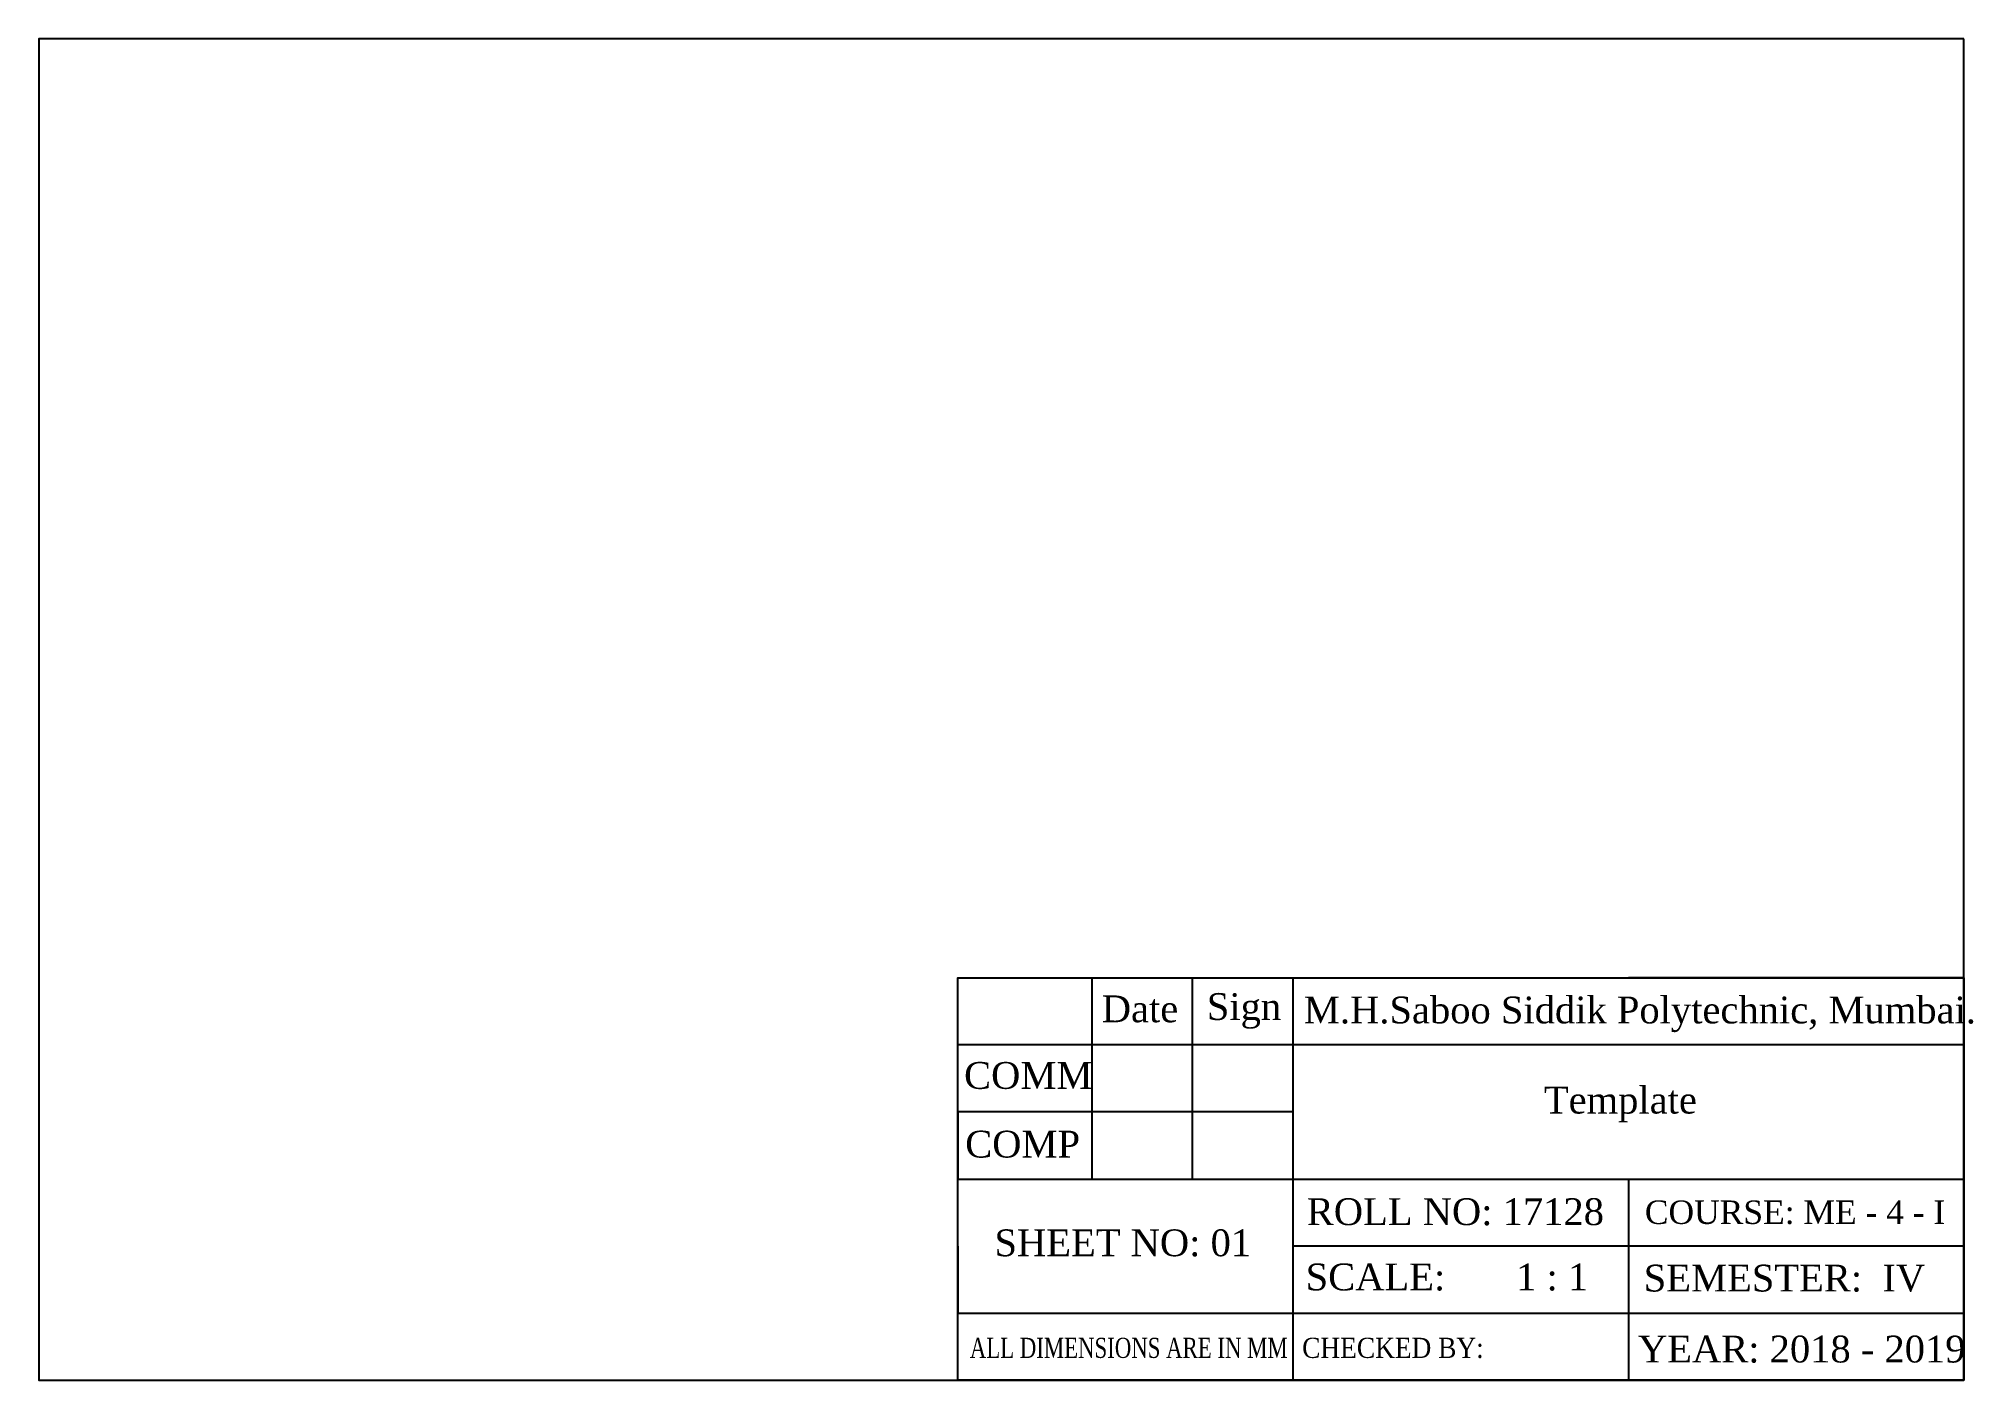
# Model space of a CAD drawing. Header units: inches. Extents: x -14 to 274, y 8 to 208.
import ezdxf

# ---------------------------------------------------------------- set-up
doc = ezdxf.new("R2010")
doc.units = ezdxf.units.IN
doc.header["$MEASUREMENT"] = 0
doc.styles.add('Saad Sheet', font='times.ttf')

msp = doc.modelspace()

# ---------------------------------------------------------------- linework, layer by layer
msp.add_line((272.52, 67.52), (272.52, 7.52))
msp.add_lwpolyline([(272.52, 207.52), (-14.48, 207.52), (-14.48, 7.52), (272.52, 7.52)], close=True)
for points in [[(272.52, 47.52), (272.52, 57.52), (122.52, 57.52), (122.52, 67.52), (142.52, 67.52), (142.52, 37.52), (157.52, 37.52), (157.52, 67.52)], [(272.52, 7.52), (122.52, 7.52), (122.52, 67.52), (272.52, 67.52), (222.52, 67.52)], [(222.52, 37.52), (222.52, 7.52), (172.52, 7.52), (172.52, 67.52)], [(172.52, 47.52), (122.52, 47.52), (122.52, 37.52), (272.52, 37.52), (272.52, 27.52), (172.52, 27.52)], [(122.52, 27.52), (122.52, 17.52), (272.52, 17.52)]]:
    msp.add_lwpolyline(points)

# ---------------------------------------------------------------- texts
at = {"style": 'Saad Sheet'}
for s, height, p in [('Date', 4, (144, 60.9)), ('Sign', 4, (159.66, 61.24)), ('M.H.Saboo Siddik Polytechnic, Mumbai.', 4, (174.13, 60.73)), ('COMM', 4, (123.47, 50.97)), ('Template', 4, (209.91, 47.29)), ('COMP', 4, (123.64, 40.73)), ('ROLL NO: 17128', 4, (174.56, 30.66)), ('COURSE: ME - 4 - I', 3.5, (224.96, 30.83)), ('   SHEET NO: 01', 4, (123.47, 26.02)), ('SCALE:       1 : 1', 4, (174.39, 20.93)), ('SEMESTER:  IV', 4, (224.79, 20.76)), ('YEAR: 2018 - 2019', 4, (223.93, 10.18))]:
    msp.add_text(s, height=height, dxfattribs=at).set_placement(p)
for s, width, p in [('ALL DIMENSIONS ARE IN MM ', 0.75, (124.33, 10.86)), ('CHECKED BY:', 0.9, (173.87, 10.86))]:
    msp.add_text(s, height=3, dxfattribs=dict(at, width=width)).set_placement(p)

doc.saveas('drawing.dxf')
